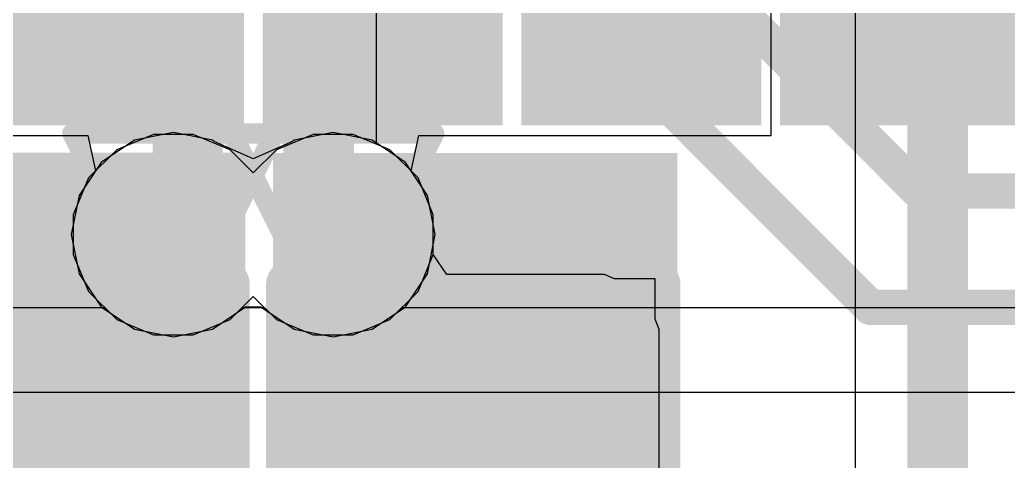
# Model space of a CAD drawing. Header units: inches. Extents: x -6 to 283, y -12 to 154.
# Drawn here: x 47.962 to 50.446, y -9.255 to -8.147 of the extents above; entities that cross this region are included whole.
import ezdxf

# ---------------------------------------------------------------- set-up
doc = ezdxf.new("R2010")
doc.units = ezdxf.units.IN
for name, color, linetype in [('Bottom Layer', 5, 'Continuous'), ('Bottom Overlay', 54, 'Continuous'), ('Bottom Paste', 16, 'Continuous'), ('Bottom Solder', 6, 'Continuous'), ('Drill Drawing', 1, 'Continuous'), ('GND-1', 16, 'Continuous'), ('GND-2', 90, 'Continuous'), ('GND-3', 216, 'Continuous'), ('GND-4', 54, 'Continuous'), ('PWR-1', 156, 'Continuous'), ('PWR-2', 130, 'Continuous'), ('Signal L1', 76, 'Continuous'), ('Signal L2', 6, 'Continuous'), ('Top Layer', 1, 'Continuous'), ('Top Paste', 8, 'Continuous'), ('Top Solder', 216, 'Continuous'), ('Via Holes', 16, 'Continuous')]:
    doc.layers.add(name, color=color, linetype=linetype)

# ---------------------------------------------------------------- blocks, each defined once
blk = doc.blocks.new('10118192_0001LF__192')
at = {"layer": 'Top Layer'}
for points in [[(-1.1, -2.0125), (-1.5, -2.0125), (-1.5, -0.6625), (-1.1, -0.6625)], [(-0.45, -2.0125), (-0.85, -2.0125), (-0.85, -0.6625), (-0.45, -0.6625)], [(0.2, -2.0125), (-0.2, -2.0125), (-0.2, -0.6625), (0.2, -0.6625)], [(0.85, -2.0125), (0.45, -2.0125), (0.45, -0.6625), (0.85, -0.6625)]]:
    blk.add_hatch(color=1, dxfattribs=at).paths.add_polyline_path(points)
at = {"layer": 'Top Paste'}
for points in [[(-1.1, -2.0125), (-1.5, -2.0125), (-1.5, -0.6625), (-1.1, -0.6625)], [(-0.45, -2.0125), (-0.85, -2.0125), (-0.85, -0.6625), (-0.45, -0.6625)], [(0.2, -2.0125), (-0.2, -2.0125), (-0.2, -0.6625), (0.2, -0.6625)], [(0.85, -2.0125), (0.45, -2.0125), (0.45, -0.6625), (0.85, -0.6625)]]:
    blk.add_hatch(color=8, dxfattribs=at).paths.add_polyline_path(points)
at = {"layer": 'Top Solder'}
for points in [[(-0.9984, -2.1141), (-1.6016, -2.1141), (-1.6016, -0.5609), (-0.9984, -0.5609)], [(-0.3484, -2.1141), (-0.9516, -2.1141), (-0.9516, -0.5609), (-0.3484, -0.5609)], [(0.3016, -2.1141), (-0.3016, -2.1141), (-0.3016, -0.5609), (0.3016, -0.5609)], [(0.9516, -2.1141), (0.3484, -2.1141), (0.3484, -0.5609), (0.9516, -0.5609)]]:
    blk.add_hatch(color=216, dxfattribs=at).paths.add_polyline_path(points)
blk = doc.blocks.new('DFN1006_2L__B_205')
at = {"layer": 'Bottom Layer'}
for points in [[(-0.7, 0.33), (-0.15, 0.33), (-0.15, -0.33), (-0.7, -0.33)], [(0.15, 0.33), (0.7, 0.33), (0.7, -0.33), (0.15, -0.33)]]:
    blk.add_hatch(color=5, dxfattribs=at).paths.add_polyline_path(points)
at = {"layer": 'Bottom Overlay'}
blk.add_hatch(color=54, dxfattribs=at).paths.add_polyline_path([(-1.1433, -0.5034), (-0.8131, -0.5034), (-0.8131, 0.5126), (-1.1433, 0.5126)])
at = {"layer": 'Bottom Paste'}
for points in [[(-0.7, 0.33), (-0.15, 0.33), (-0.15, -0.33), (-0.7, -0.33)], [(0.15, 0.33), (0.7, 0.33), (0.7, -0.33), (0.15, -0.33)]]:
    blk.add_hatch(color=16, dxfattribs=at).paths.add_polyline_path(points)
at = {"layer": 'Bottom Solder'}
for points in [[(-0.8016, 0.4316), (-0.0484, 0.4316), (-0.0484, -0.4316), (-0.8016, -0.4316)], [(0.0484, 0.4316), (0.8016, 0.4316), (0.8016, -0.4316), (0.0484, -0.4316)]]:
    blk.add_hatch(color=6, dxfattribs=at).paths.add_polyline_path(points)
at = {"layer": 'Bottom Overlay'}
for points in [[(-0.8128, -0.4572, 0.127, 0.127, 0), (-0.8128, 0.4572, 0.127, 0.127, 0)], [(0.8128, 0.4572, 0.127, 0.127, 0), (-0.8128, 0.4572, 0.127, 0.127, 0)], [(0.8128, -0.4572, 0.127, 0.127, 0), (0.8128, 0.4572, 0.127, 0.127, 0)], [(0.8128, -0.4572, 0.127, 0.127, 0), (-0.8128, -0.4572, 0.127, 0.127, 0)]]:
    blk.add_lwpolyline(points, format="xyseb", dxfattribs=at)
for points in [[(-0.8445, 0.4572, 0.0635, 0.0635, 1), (-0.781, 0.4572, 0.0635, 0.0635, 1)], [(-0.8445, 0.4572, 0.0635, 0.0635, 1), (-0.781, 0.4572, 0.0635, 0.0635, 1)], [(0.781, 0.4572, 0.0635, 0.0635, 1), (0.8446, 0.4572, 0.0635, 0.0635, 1)], [(0.781, 0.4572, 0.0635, 0.0635, 1), (0.8446, 0.4572, 0.0635, 0.0635, 1)], [(-0.8445, -0.4572, 0.0635, 0.0635, 1), (-0.781, -0.4572, 0.0635, 0.0635, 1)], [(-0.8445, -0.4572, 0.0635, 0.0635, 1), (-0.781, -0.4572, 0.0635, 0.0635, 1)], [(0.781, -0.4572, 0.0635, 0.0635, 1), (0.8446, -0.4572, 0.0635, 0.0635, 1)], [(0.781, -0.4572, 0.0635, 0.0635, 1), (0.8446, -0.4572, 0.0635, 0.0635, 1)]]:
    blk.add_lwpolyline(points, format="xyseb", close=True, dxfattribs=at)
blk = doc.blocks.new('DFN1006_2L__B_206')
at = {"layer": 'Bottom Layer'}
for points in [[(-0.7, 0.33), (-0.15, 0.33), (-0.15, -0.33), (-0.7, -0.33)], [(0.15, 0.33), (0.7, 0.33), (0.7, -0.33), (0.15, -0.33)]]:
    blk.add_hatch(color=5, dxfattribs=at).paths.add_polyline_path(points)
at = {"layer": 'Bottom Overlay'}
blk.add_hatch(color=54, dxfattribs=at).paths.add_polyline_path([(-1.1436, -0.5067), (-0.8134, -0.5067), (-0.8134, 0.5093), (-1.1436, 0.5093)])
at = {"layer": 'Bottom Paste'}
for points in [[(-0.7, 0.33), (-0.15, 0.33), (-0.15, -0.33), (-0.7, -0.33)], [(0.15, 0.33), (0.7, 0.33), (0.7, -0.33), (0.15, -0.33)]]:
    blk.add_hatch(color=16, dxfattribs=at).paths.add_polyline_path(points)
at = {"layer": 'Bottom Solder'}
for points in [[(-0.8016, 0.4316), (-0.0484, 0.4316), (-0.0484, -0.4316), (-0.8016, -0.4316)], [(0.0484, 0.4316), (0.8016, 0.4316), (0.8016, -0.4316), (0.0484, -0.4316)]]:
    blk.add_hatch(color=6, dxfattribs=at).paths.add_polyline_path(points)
at = {"layer": 'Bottom Overlay'}
for points in [[(-0.8128, -0.4572, 0.127, 0.127, 0), (-0.8128, 0.4572, 0.127, 0.127, 0)], [(0.8128, 0.4572, 0.127, 0.127, 0), (-0.8128, 0.4572, 0.127, 0.127, 0)], [(0.8128, -0.4572, 0.127, 0.127, 0), (0.8128, 0.4572, 0.127, 0.127, 0)], [(-0.8128, -0.4572, 0.127, 0.127, 0), (0.8128, -0.4572, 0.127, 0.127, 0)]]:
    blk.add_lwpolyline(points, format="xyseb", dxfattribs=at)
for points in [[(-0.8446, 0.4572, 0.0635, 0.0635, 1), (-0.781, 0.4572, 0.0635, 0.0635, 1)], [(-0.8446, 0.4572, 0.0635, 0.0635, 1), (-0.781, 0.4572, 0.0635, 0.0635, 1)], [(0.781, 0.4572, 0.0635, 0.0635, 1), (0.8446, 0.4572, 0.0635, 0.0635, 1)], [(0.781, 0.4572, 0.0635, 0.0635, 1), (0.8446, 0.4572, 0.0635, 0.0635, 1)], [(-0.8445, -0.4572, 0.0635, 0.0635, 1), (-0.781, -0.4572, 0.0635, 0.0635, 1)], [(-0.8445, -0.4572, 0.0635, 0.0635, 1), (-0.781, -0.4572, 0.0635, 0.0635, 1)], [(0.781, -0.4572, 0.0635, 0.0635, 1), (0.8445, -0.4572, 0.0635, 0.0635, 1)], [(0.781, -0.4572, 0.0635, 0.0635, 1), (0.8445, -0.4572, 0.0635, 0.0635, 1)]]:
    blk.add_lwpolyline(points, format="xyseb", close=True, dxfattribs=at)

msp = doc.modelspace()

# ---------------------------------------------------------------- hatches: boundary and pattern name
at = {"layer": 'Bottom Layer'}
h = msp.add_hatch(color=5, dxfattribs=at)
edge = h.paths.add_edge_path()
edge.add_arc((48.3482, -8.6861), 0.15, 0, 360)
h = msp.add_hatch(color=5, dxfattribs=at)
edge = h.paths.add_edge_path()
edge.add_arc((48.7498, -8.6861), 0.15, 0, 360)
for points in [[(47.6894, -9.474), (48.3982, -9.474), (48.3982, -8.924), (47.6894, -8.924)], [(48.6982, -9.474), (49.4319, -9.474), (49.4319, -8.924), (48.6982, -8.924)]]:
    msp.add_hatch(color=5, dxfattribs=at).paths.add_polyline_path(points)
at = {"layer": 'GND-1'}
h = msp.add_hatch(color=16, dxfattribs=at)
edge = h.paths.add_edge_path()
edge.add_arc((48.3482, -8.6861), 0.15, 0, 360)
h = msp.add_hatch(color=16, dxfattribs=at)
edge = h.paths.add_edge_path()
edge.add_arc((48.7498, -8.6861), 0.15, 0, 360)
at = {"layer": 'GND-2'}
h = msp.add_hatch(color=90, dxfattribs=at)
edge = h.paths.add_edge_path()
edge.add_arc((48.3482, -8.6861), 0.15, 0, 360)
h = msp.add_hatch(color=90, dxfattribs=at)
edge = h.paths.add_edge_path()
edge.add_arc((48.7498, -8.6861), 0.15, 0, 360)
at = {"layer": 'GND-3'}
h = msp.add_hatch(color=216, dxfattribs=at)
edge = h.paths.add_edge_path()
edge.add_arc((48.3482, -8.6861), 0.15, 0, 360)
h = msp.add_hatch(color=216, dxfattribs=at)
edge = h.paths.add_edge_path()
edge.add_arc((48.7498, -8.6861), 0.15, 0, 360)
at = {"layer": 'GND-4'}
h = msp.add_hatch(color=54, dxfattribs=at)
edge = h.paths.add_edge_path()
edge.add_arc((48.3482, -8.6861), 0.15, 0, 360)
h = msp.add_hatch(color=54, dxfattribs=at)
edge = h.paths.add_edge_path()
edge.add_arc((48.7498, -8.6861), 0.15, 0, 360)
at = {"layer": 'PWR-1'}
h = msp.add_hatch(color=156, dxfattribs=at)
edge = h.paths.add_edge_path()
edge.add_arc((48.3482, -8.6861), 0.15, 0, 360)
h = msp.add_hatch(color=156, dxfattribs=at)
edge = h.paths.add_edge_path()
edge.add_arc((48.7498, -8.6861), 0.15, 0, 360)
at = {"layer": 'PWR-2'}
h = msp.add_hatch(color=130, dxfattribs=at)
edge = h.paths.add_edge_path()
edge.add_arc((48.3482, -8.6861), 0.15, 0, 360)
h = msp.add_hatch(color=130, dxfattribs=at)
edge = h.paths.add_edge_path()
edge.add_arc((48.7498, -8.6861), 0.15, 0, 360)
at = {"layer": 'Signal L1'}
h = msp.add_hatch(color=76, dxfattribs=at)
edge = h.paths.add_edge_path()
edge.add_arc((48.3482, -8.6861), 0.15, 0, 360)
h = msp.add_hatch(color=76, dxfattribs=at)
edge = h.paths.add_edge_path()
edge.add_arc((48.7498, -8.6861), 0.15, 0, 360)
at = {"layer": 'Signal L2'}
h = msp.add_hatch(color=6, dxfattribs=at)
edge = h.paths.add_edge_path()
edge.add_arc((48.3482, -8.6861), 0.15, 0, 360)
h = msp.add_hatch(color=6, dxfattribs=at)
edge = h.paths.add_edge_path()
edge.add_arc((48.7498, -8.6861), 0.15, 0, 360)
at = {"layer": 'Top Layer'}
h = msp.add_hatch(color=1, dxfattribs=at)
edge = h.paths.add_edge_path()
edge.add_arc((48.3482, -8.6861), 0.15, 0, 360)
h = msp.add_hatch(color=1, dxfattribs=at)
edge = h.paths.add_edge_path()
edge.add_arc((48.7498, -8.6861), 0.15, 0, 360)
at = {"layer": 'Via Holes'}
h = msp.add_hatch(color=7, dxfattribs=at)
edge = h.paths.add_edge_path()
edge.add_arc((48.3482, -8.6861), 0.075, 0, 360)
h = msp.add_hatch(color=7, dxfattribs=at)
edge = h.paths.add_edge_path()
edge.add_arc((48.7498, -8.6861), 0.075, 0, 360)

# ---------------------------------------------------------------- linework, layer by layer
at = {"layer": 'Bottom Layer'}
for p, q in [((50.0615, -7.1735), (50.0615, -10.2876)), ((48.8591, -8.459), (48.8591, -8.0445)), ((48.8924, -8.4728), (48.8591, -8.459)), ((48.9631, -8.5436), (48.8924, -8.4728)), ((49.0014, -8.636), (48.9631, -8.5436)), ((49.0014, -8.7361), (49.0014, -8.636)), ((49.0351, -8.7865), (49.0014, -8.7361)), ((49.4319, -8.7865), (49.0351, -8.7865)), ((49.4572, -8.797), (49.4319, -8.7865)), ((49.5589, -8.797), (49.4572, -8.797)), ((49.5589, -8.8987), (49.5589, -8.797)), ((49.5694, -8.924), (49.5589, -8.8987)), ((49.5694, -9.474), (49.5694, -8.924))]:
    msp.add_line(p, q, dxfattribs=at)
for points in [[(50.2687, -10.2876, 0.1524, 0.1524, 0), (50.2687, -7.0248, 0.1524, 0.1524, 0)], [(48.4199, -8.6144, 0.1041, 0.1041, 0), (48.4199, -7.9393, 0.1041, 0.1041, 0)], [(48.6765, -8.6127, 0.1041, 0.1041, 0), (48.6765, -7.9393, 0.1041, 0.1041, 0)], [(48.4199, -8.6144, 0.1041, 0.1041, -0.414214), (48.3482, -8.6861, 0.1041, 0.1041, 0)], [(48.7498, -8.6861, 0.1041, 0.1041, -0.414214), (48.6765, -8.6127, 0.1041, 0.1041, 0)], [(48.3482, -8.6861, 0.1041, 0.1041, -0.414214), (48.4208, -8.7586, 0.1041, 0.1041, 0)], [(48.6773, -8.7586, 0.1041, 0.1041, -0.414214), (48.7498, -8.6861, 0.1041, 0.1041, 0)], [(48.4208, -8.924, 0.1041, 0.1041, 0), (48.4208, -8.7586, 0.1041, 0.1041, 0)], [(48.6773, -8.924, 0.1041, 0.1041, 0), (48.6773, -8.7586, 0.1041, 0.1041, 0)], [(48.4208, -8.924, 0.1041, 0.1041, -0.414214), (48.1458, -9.199, 0.1041, 0.1041, 0)], [(48.9523, -9.199, 0.1041, 0.1041, -0.414214), (48.6773, -8.924, 0.1041, 0.1041, 0)], [(48.0194, -9.199, 0.1041, 0.1041, 0), (48.1458, -9.199, 0.1041, 0.1041, 0)], [(48.9523, -9.199, 0.1041, 0.1041, 0), (49.1019, -9.199, 0.1041, 0.1041, 0)]]:
    msp.add_lwpolyline(points, format="xyseb", dxfattribs=at)
for points in [[(48.3939, -8.6144, 0.0521, 0.0521, 1), (48.446, -8.6144, 0.0521, 0.0521, 1)], [(48.3939, -8.6144, 0.0521, 0.0521, 1), (48.446, -8.6144, 0.0521, 0.0521, 1)], [(48.6504, -8.6127, 0.0521, 0.0521, 1), (48.7025, -8.6127, 0.0521, 0.0521, 1)], [(48.6504, -8.6127, 0.0521, 0.0521, 1), (48.7025, -8.6127, 0.0521, 0.0521, 1)], [(48.3222, -8.6861, 0.0521, 0.0521, 1), (48.3743, -8.6861, 0.0521, 0.0521, 1)], [(48.3222, -8.6861, 0.0521, 0.0521, 1), (48.3743, -8.6861, 0.0521, 0.0521, 1)], [(48.7238, -8.6861, 0.0521, 0.0521, 1), (48.7759, -8.6861, 0.0521, 0.0521, 1)], [(48.7238, -8.6861, 0.0521, 0.0521, 1), (48.7759, -8.6861, 0.0521, 0.0521, 1)], [(48.3947, -8.7586, 0.0521, 0.0521, 1), (48.4468, -8.7586, 0.0521, 0.0521, 1)], [(48.3947, -8.7586, 0.0521, 0.0521, 1), (48.4468, -8.7586, 0.0521, 0.0521, 1)], [(48.6513, -8.7586, 0.0521, 0.0521, 1), (48.7033, -8.7586, 0.0521, 0.0521, 1)], [(48.6513, -8.7586, 0.0521, 0.0521, 1), (48.7033, -8.7586, 0.0521, 0.0521, 1)], [(48.3947, -8.924, 0.0521, 0.0521, 1), (48.4468, -8.924, 0.0521, 0.0521, 1)], [(48.3947, -8.924, 0.0521, 0.0521, 1), (48.4468, -8.924, 0.0521, 0.0521, 1)], [(48.6513, -8.924, 0.0521, 0.0521, 1), (48.7033, -8.924, 0.0521, 0.0521, 1)], [(48.6513, -8.924, 0.0521, 0.0521, 1), (48.7033, -8.924, 0.0521, 0.0521, 1)], [(47.9934, -9.199, 0.0521, 0.0521, 1), (48.0455, -9.199, 0.0521, 0.0521, 1)], [(48.1197, -9.199, 0.0521, 0.0521, 1), (48.1718, -9.199, 0.0521, 0.0521, 1)], [(48.1197, -9.199, 0.0521, 0.0521, 1), (48.1718, -9.199, 0.0521, 0.0521, 1)], [(48.9263, -9.199, 0.0521, 0.0521, 1), (48.9784, -9.199, 0.0521, 0.0521, 1)], [(48.9263, -9.199, 0.0521, 0.0521, 1), (48.9784, -9.199, 0.0521, 0.0521, 1)], [(49.0759, -9.199, 0.0521, 0.0521, 1), (49.128, -9.199, 0.0521, 0.0521, 1)]]:
    msp.add_lwpolyline(points, format="xyseb", close=True, dxfattribs=at)
at = {"layer": 'Drill Drawing'}
for points in [[(48.0942, -8.4321, 0.0508, 0.0508, 0), (48.6022, -8.4321, 0.0508, 0.0508, 0)], [(48.0942, -8.4321, 0.0508, 0.0508, 0), (48.3482, -8.9401, 0.0508, 0.0508, 0)], [(48.3482, -8.9401, 0.0508, 0.0508, 0), (48.6022, -8.4321, 0.0508, 0.0508, 0)], [(48.4958, -8.4321, 0.0508, 0.0508, 0), (49.0038, -8.4321, 0.0508, 0.0508, 0)], [(48.4958, -8.4321, 0.0508, 0.0508, 0), (48.7498, -8.9401, 0.0508, 0.0508, 0)], [(48.7498, -8.9401, 0.0508, 0.0508, 0), (49.0038, -8.4321, 0.0508, 0.0508, 0)]]:
    msp.add_lwpolyline(points, format="xyseb", dxfattribs=at)
for points in [[(48.0815, -8.4321, 0.0254, 0.0254, 1), (48.1069, -8.4321, 0.0254, 0.0254, 1)], [(48.0815, -8.4321, 0.0254, 0.0254, 1), (48.1069, -8.4321, 0.0254, 0.0254, 1)], [(48.4831, -8.4321, 0.0254, 0.0254, 1), (48.5085, -8.4321, 0.0254, 0.0254, 1)], [(48.4831, -8.4321, 0.0254, 0.0254, 1), (48.5085, -8.4321, 0.0254, 0.0254, 1)], [(48.5895, -8.4321, 0.0254, 0.0254, 1), (48.6149, -8.4321, 0.0254, 0.0254, 1)], [(48.5895, -8.4321, 0.0254, 0.0254, 1), (48.6149, -8.4321, 0.0254, 0.0254, 1)], [(48.9911, -8.4321, 0.0254, 0.0254, 1), (49.0165, -8.4321, 0.0254, 0.0254, 1)], [(48.9911, -8.4321, 0.0254, 0.0254, 1), (49.0165, -8.4321, 0.0254, 0.0254, 1)], [(48.3355, -8.9401, 0.0254, 0.0254, 1), (48.3609, -8.9401, 0.0254, 0.0254, 1)], [(48.3355, -8.9401, 0.0254, 0.0254, 1), (48.3609, -8.9401, 0.0254, 0.0254, 1)], [(48.7371, -8.9401, 0.0254, 0.0254, 1), (48.7625, -8.9401, 0.0254, 0.0254, 1)], [(48.7371, -8.9401, 0.0254, 0.0254, 1), (48.7625, -8.9401, 0.0254, 0.0254, 1)]]:
    msp.add_lwpolyline(points, format="xyseb", close=True, dxfattribs=at)
at = {"layer": 'GND-1'}
for p, q in [((48.2982, -8.4345), (48.2057, -8.4728)), ((48.3983, -8.4345), (48.2982, -8.4345)), ((48.4908, -8.4728), (48.3983, -8.4345)), ((48.6998, -8.4345), (48.6073, -8.4728)), ((48.7999, -8.4345), (48.6998, -8.4345)), ((48.8924, -8.4728), (48.7999, -8.4345)), ((48.2057, -8.4728), (48.1349, -8.5436)), ((48.549, -8.5311), (48.4908, -8.4728)), ((48.6073, -8.4728), (48.549, -8.5311)), ((48.9631, -8.5436), (48.8924, -8.4728)), ((48.1349, -8.5436), (48.0966, -8.636)), ((49.0014, -8.636), (48.9631, -8.5436)), ((48.0966, -8.636), (48.0966, -8.7361)), ((49.0014, -8.7361), (49.0014, -8.636)), ((48.0966, -8.7361), (48.1349, -8.8286)), ((48.9631, -8.8286), (49.0014, -8.7361)), ((48.1349, -8.8286), (48.2057, -8.8994)), ((48.4908, -8.8994), (48.549, -8.8411)), ((48.549, -8.8411), (48.6073, -8.8994)), ((48.8924, -8.8994), (48.9631, -8.8286)), ((48.2057, -8.8994), (48.2982, -8.9377)), ((48.3983, -8.9377), (48.4908, -8.8994)), ((48.6073, -8.8994), (48.6998, -8.9377)), ((48.7999, -8.9377), (48.8924, -8.8994)), ((48.2982, -8.9377), (48.3983, -8.9377)), ((48.6998, -8.9377), (48.7999, -8.9377))]:
    msp.add_line(p, q, dxfattribs=at)
at = {"layer": 'GND-2'}
for p, q in [((48.2982, -8.4345), (48.2057, -8.4728)), ((48.3983, -8.4345), (48.2982, -8.4345)), ((48.4908, -8.4728), (48.3983, -8.4345)), ((48.6998, -8.4345), (48.6073, -8.4728)), ((48.7999, -8.4345), (48.6998, -8.4345)), ((48.8924, -8.4728), (48.7999, -8.4345)), ((48.2057, -8.4728), (48.1349, -8.5436)), ((48.549, -8.5311), (48.4908, -8.4728)), ((48.6073, -8.4728), (48.549, -8.5311)), ((48.9631, -8.5436), (48.8924, -8.4728)), ((48.1349, -8.5436), (48.0966, -8.636)), ((49.0014, -8.636), (48.9631, -8.5436)), ((48.0966, -8.636), (48.0966, -8.7361)), ((49.0014, -8.7361), (49.0014, -8.636)), ((48.0966, -8.7361), (48.1349, -8.8286)), ((48.9631, -8.8286), (49.0014, -8.7361)), ((48.1349, -8.8286), (48.2057, -8.8994)), ((48.4908, -8.8994), (48.549, -8.8411)), ((48.549, -8.8411), (48.6073, -8.8994)), ((48.8924, -8.8994), (48.9631, -8.8286)), ((48.2057, -8.8994), (48.2982, -8.9377)), ((48.3983, -8.9377), (48.4908, -8.8994)), ((48.6073, -8.8994), (48.6998, -8.9377)), ((48.7999, -8.9377), (48.8924, -8.8994)), ((48.2982, -8.9377), (48.3983, -8.9377)), ((48.6998, -8.9377), (48.7999, -8.9377))]:
    msp.add_line(p, q, dxfattribs=at)
at = {"layer": 'GND-3'}
for p, q in [((48.2982, -8.4345), (48.2057, -8.4728)), ((48.3983, -8.4345), (48.2982, -8.4345)), ((48.4908, -8.4728), (48.3983, -8.4345)), ((48.6998, -8.4345), (48.6073, -8.4728)), ((48.7999, -8.4345), (48.6998, -8.4345)), ((48.8924, -8.4728), (48.7999, -8.4345)), ((48.2057, -8.4728), (48.1349, -8.5436)), ((48.549, -8.5311), (48.4908, -8.4728)), ((48.6073, -8.4728), (48.549, -8.5311)), ((48.9631, -8.5436), (48.8924, -8.4728)), ((48.1349, -8.5436), (48.0966, -8.636)), ((49.0014, -8.636), (48.9631, -8.5436)), ((48.0966, -8.636), (48.0966, -8.7361)), ((49.0014, -8.7361), (49.0014, -8.636)), ((48.0966, -8.7361), (48.1349, -8.8286)), ((48.9631, -8.8286), (49.0014, -8.7361)), ((48.1349, -8.8286), (48.2057, -8.8994)), ((48.4908, -8.8994), (48.549, -8.8411)), ((48.549, -8.8411), (48.6073, -8.8994)), ((48.8924, -8.8994), (48.9631, -8.8286)), ((48.2057, -8.8994), (48.2982, -8.9377)), ((48.3983, -8.9377), (48.4908, -8.8994)), ((48.6073, -8.8994), (48.6998, -8.9377)), ((48.7999, -8.9377), (48.8924, -8.8994)), ((48.2982, -8.9377), (48.3983, -8.9377)), ((48.6998, -8.9377), (48.7999, -8.9377))]:
    msp.add_line(p, q, dxfattribs=at)
at = {"layer": 'GND-4'}
for p, q in [((48.2982, -8.4345), (48.2057, -8.4728)), ((48.3983, -8.4345), (48.2982, -8.4345)), ((48.4908, -8.4728), (48.3983, -8.4345)), ((48.6998, -8.4345), (48.6073, -8.4728)), ((48.7999, -8.4345), (48.6998, -8.4345)), ((48.8924, -8.4728), (48.7999, -8.4345)), ((48.2057, -8.4728), (48.1349, -8.5436)), ((48.549, -8.5311), (48.4908, -8.4728)), ((48.6073, -8.4728), (48.549, -8.5311)), ((48.9631, -8.5436), (48.8924, -8.4728)), ((48.1349, -8.5436), (48.0966, -8.636)), ((49.0014, -8.636), (48.9631, -8.5436)), ((48.0966, -8.636), (48.0966, -8.7361)), ((49.0014, -8.7361), (49.0014, -8.636)), ((48.0966, -8.7361), (48.1349, -8.8286)), ((48.9631, -8.8286), (49.0014, -8.7361)), ((48.1349, -8.8286), (48.2057, -8.8994)), ((48.4908, -8.8994), (48.549, -8.8411)), ((48.549, -8.8411), (48.6073, -8.8994)), ((48.8924, -8.8994), (48.9631, -8.8286)), ((48.2057, -8.8994), (48.2982, -8.9377)), ((48.3983, -8.9377), (48.4908, -8.8994)), ((48.6073, -8.8994), (48.6998, -8.9377)), ((48.7999, -8.9377), (48.8924, -8.8994)), ((48.2982, -8.9377), (48.3983, -8.9377)), ((48.6998, -8.9377), (48.7999, -8.9377))]:
    msp.add_line(p, q, dxfattribs=at)
at = {"layer": 'PWR-1'}
for p, q in [((48.3482, -8.4296), (48.2501, -8.4491)), ((48.4464, -8.4491), (48.3482, -8.4296)), ((48.7498, -8.4296), (48.6517, -8.4491)), ((48.848, -8.4491), (48.7498, -8.4296)), ((48.2501, -8.4491), (48.1668, -8.5047)), ((48.4509, -8.4521), (48.4464, -8.4491)), ((48.549, -8.496), (48.4509, -8.4521)), ((48.6472, -8.4521), (48.549, -8.496)), ((48.6517, -8.4491), (48.6472, -8.4521)), ((48.9312, -8.5047), (48.848, -8.4491)), ((48.1668, -8.5047), (48.1112, -8.5879)), ((48.9868, -8.5879), (48.9312, -8.5047)), ((48.1112, -8.5879), (48.0917, -8.6861)), ((49.0064, -8.6861), (48.9868, -8.5879)), ((48.0917, -8.6861), (48.1112, -8.7843)), ((48.9868, -8.7843), (49.0064, -8.6861)), ((48.1112, -8.7843), (48.1668, -8.8675)), ((48.9312, -8.8675), (48.9868, -8.7843)), ((48.1668, -8.8675), (48.2501, -8.9231)), ((48.4464, -8.9231), (48.5296, -8.8675)), ((48.5296, -8.8675), (48.5684, -8.8675)), ((48.5684, -8.8675), (48.6517, -8.9231)), ((48.848, -8.9231), (48.9312, -8.8675)), ((48.2501, -8.9231), (48.3482, -8.9426)), ((48.3482, -8.9426), (48.4464, -8.9231)), ((48.6517, -8.9231), (48.7498, -8.9426)), ((48.7498, -8.9426), (48.848, -8.9231))]:
    msp.add_line(p, q, dxfattribs=at)
at = {"layer": 'PWR-2'}
for p, q in [((43.0824, -8.8689), (48.1752, -8.8689)), ((48.1752, -8.8689), (48.2057, -8.8994)), ((48.4908, -8.8994), (48.5213, -8.8689)), ((48.5213, -8.8689), (48.5768, -8.8689)), ((48.5768, -8.8689), (48.6073, -8.8994)), ((48.8924, -8.8994), (48.9229, -8.8689)), ((48.9229, -8.8689), (61.2031, -8.8689)), ((48.2057, -8.8994), (48.2982, -8.9377)), ((48.3983, -8.9377), (48.4908, -8.8994)), ((48.6073, -8.8994), (48.6998, -8.9377)), ((48.7999, -8.9377), (48.8924, -8.8994)), ((48.2982, -8.9377), (48.3983, -8.9377)), ((48.6998, -8.9377), (48.7999, -8.9377))]:
    msp.add_line(p, q, dxfattribs=at)
at = {"layer": 'Signal L1'}
msp.add_line((36.4696, -9.0814), (52.3956, -9.0814), dxfattribs=at)
at = {"layer": 'Signal L2'}
for points in [[(49.2527, -7.6079, 0.0889, 0.0889, 0), (50.2216, -8.5768, 0.0889, 0.0889, 0)], [(48.9606, -7.7289, 0.0889, 0.0889, 0), (50.1006, -8.8689, 0.0889, 0.0889, 0)], [(50.2216, -8.5768, 0.0889, 0.0889, 0), (61.8118, -8.5768, 0.0889, 0.0889, 0)], [(50.1006, -8.8689, 0.0889, 0.0889, 0), (61.8118, -8.8689, 0.0889, 0.0889, 0)]]:
    msp.add_lwpolyline(points, format="xyseb", dxfattribs=at)
for points in [[(50.1994, -8.5768, 0.0445, 0.0445, 1), (50.2438, -8.5768, 0.0445, 0.0445, 1)], [(50.1994, -8.5768, 0.0445, 0.0445, 1), (50.2438, -8.5768, 0.0445, 0.0445, 1)], [(50.0784, -8.8689, 0.0445, 0.0445, 1), (50.1228, -8.8689, 0.0445, 0.0445, 1)], [(50.0784, -8.8689, 0.0445, 0.0445, 1), (50.1228, -8.8689, 0.0445, 0.0445, 1)]]:
    msp.add_lwpolyline(points, format="xyseb", close=True, dxfattribs=at)
at = {"layer": 'Top Layer'}
for p, q in [((49.851, -8.4374), (49.851, -6.8334)), ((47.8479, -8.4374), (48.1331, -8.4374)), ((48.1331, -8.4374), (48.1522, -8.5263)), ((48.9459, -8.5263), (48.965, -8.4374)), ((48.965, -8.4374), (49.851, -8.4374)), ((48.1349, -8.5436), (48.0966, -8.636)), ((48.1522, -8.5263), (48.1349, -8.5436)), ((48.9631, -8.5436), (48.9459, -8.5263)), ((49.0014, -8.636), (48.9631, -8.5436)), ((48.0966, -8.636), (48.0966, -8.7361)), ((49.0014, -8.7361), (49.0014, -8.636)), ((48.0966, -8.7361), (48.1349, -8.8286)), ((48.9631, -8.8286), (49.0014, -8.7361)), ((48.1349, -8.8286), (48.2057, -8.8994)), ((48.4908, -8.8994), (48.549, -8.8411)), ((48.549, -8.8411), (48.6073, -8.8994)), ((48.8924, -8.8994), (48.9631, -8.8286)), ((48.2057, -8.8994), (48.2982, -8.9377)), ((48.3983, -8.9377), (48.4908, -8.8994)), ((48.6073, -8.8994), (48.6998, -8.9377)), ((48.7999, -8.9377), (48.8924, -8.8994)), ((48.2982, -8.9377), (48.3983, -8.9377)), ((48.6998, -8.9377), (48.7999, -8.9377))]:
    msp.add_line(p, q, dxfattribs=at)
for points in [[(48.3482, -8.6861, 0.1041, 0.1041, 0), (48.3482, -7.7596, 0.1041, 0.1041, 0)], [(48.7498, -8.6861, 0.1041, 0.1041, 0), (48.7498, -7.7596, 0.1041, 0.1041, 0)]]:
    msp.add_lwpolyline(points, format="xyseb", dxfattribs=at)
for points in [[(48.3222, -8.6861, 0.0521, 0.0521, 1), (48.3743, -8.6861, 0.0521, 0.0521, 1)], [(48.7238, -8.6861, 0.0521, 0.0521, 1), (48.7759, -8.6861, 0.0521, 0.0521, 1)]]:
    msp.add_lwpolyline(points, format="xyseb", close=True, dxfattribs=at)

# ---------------------------------------------------------------- block references
for name, p, rotation in [('10118192_0001LF__192', (48.874, -8.9729), 180), ('DFN1006_2L__B_206', (48.0194, -9.624), 270), ('DFN1006_2L__B_205', (49.1019, -9.624), 270)]:
    msp.add_blockref(name, p, dxfattribs=dict(rotation=rotation))

doc.saveas('drawing.dxf')
